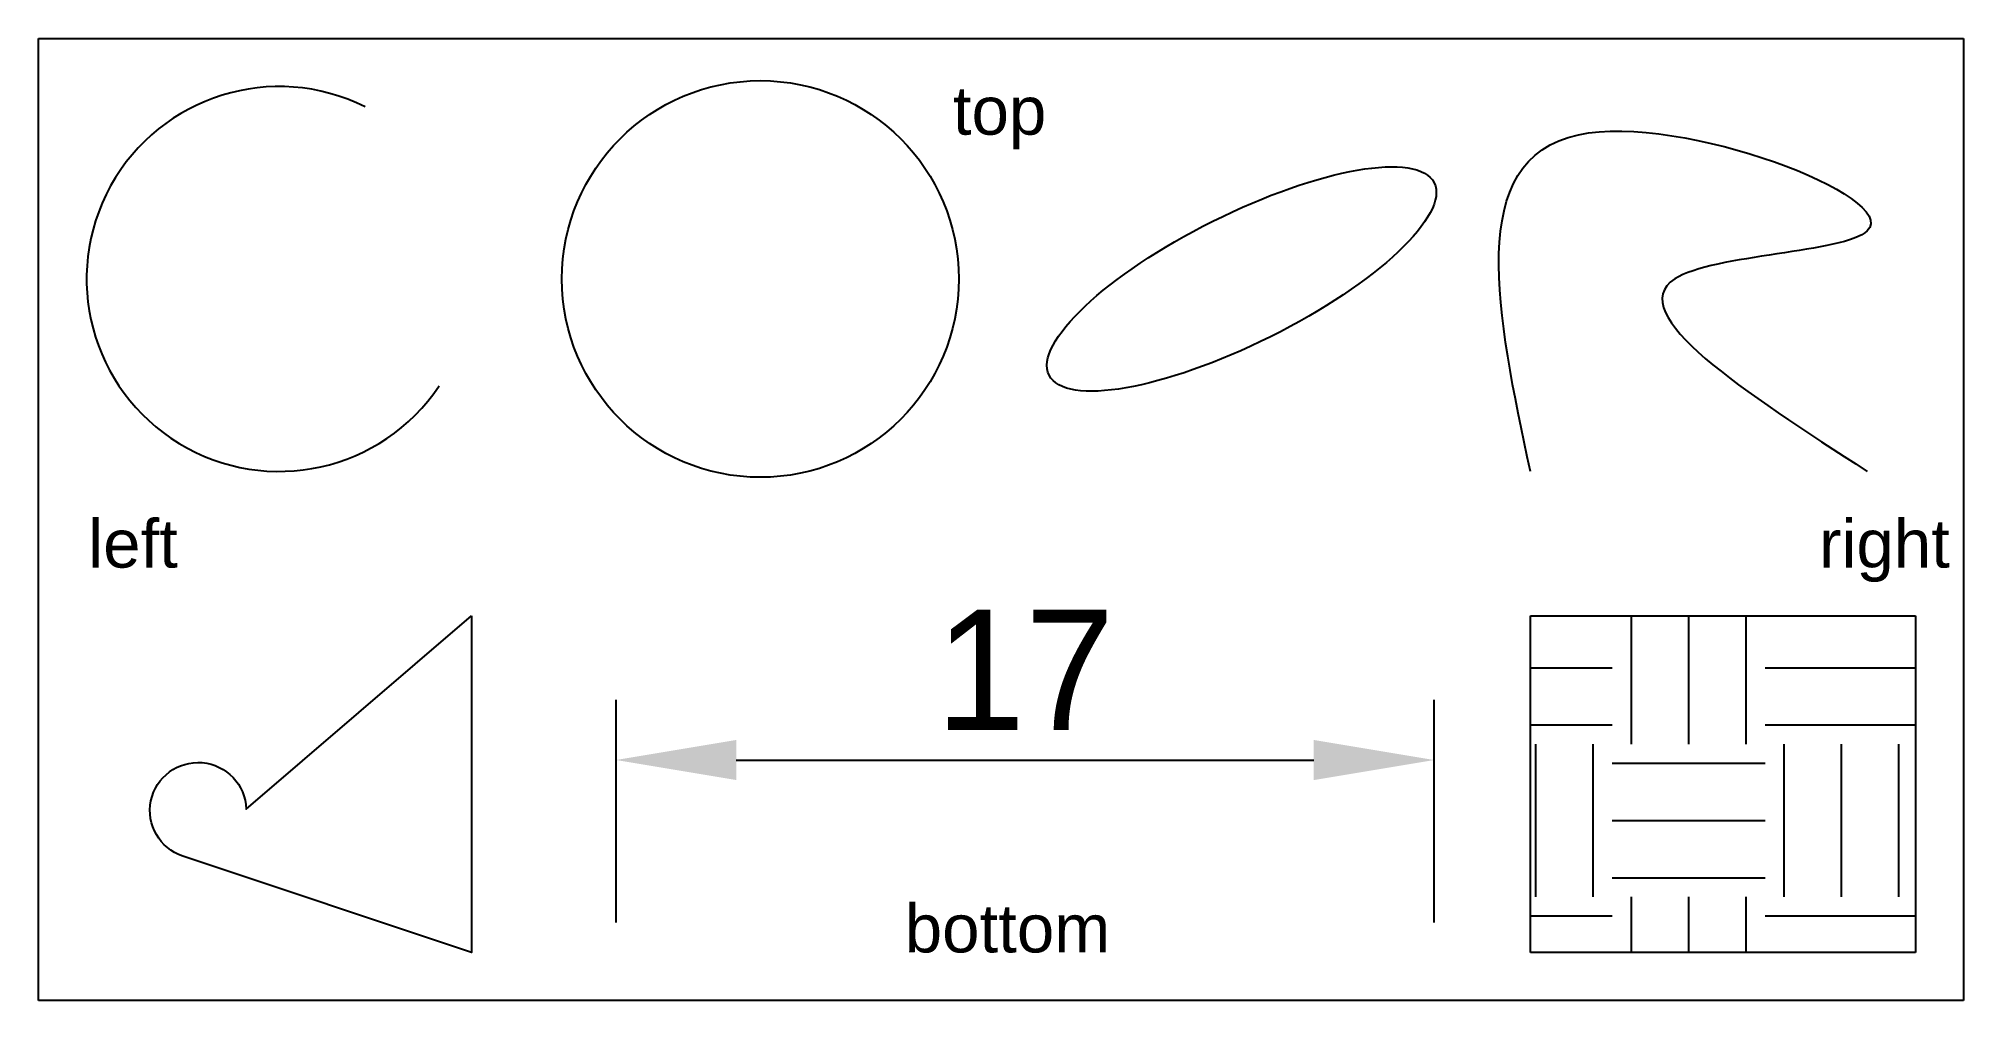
# Model space of a CAD drawing. Header units: millimetres. Extents: x -20 to 20, y 80 to 100.
import ezdxf

# ---------------------------------------------------------------- set-up
doc = ezdxf.new("R2010")
doc.units = ezdxf.units.MM
doc.layers.get('0').update_dxf_attribs({"lineweight": 25, "true_color": 0xffffff})
doc.styles.add('textstyle0', font='')
doc.styles.add('textstyle1', font='')
doc.styles.add('textstyle2', font='')
doc.styles.add('textstyle3', font='')
doc.styles.get('textstyle0').set_extended_font_data('Arial')
doc.styles.get('textstyle1').set_extended_font_data('Arial')
doc.styles.get('textstyle2').set_extended_font_data('Arial')
doc.styles.get('textstyle3').set_extended_font_data('Arial')
doc.dimstyles.new('QCADDimStyle', dxfattribs={"dimtxt": 2.5, "dimasz": 2.5, "dimexe": 1.25, "dimexo": 0.625, "dimtad": 1, "dimtoh": 1, "dimdec": 4, "dimzin": 0, "dimdsep": 46, "dimtxsty": 'Standard', "dimcen": 0.09, "dimadec": 0, "dimazin": 0, "dimtfac": 1, "dimtdec": 4, "dimtofl": 0, "dimtmove": 0, "dimatfit": 3, "dimfxl": 1, "dimtolj": 1, "dimtzin": 0, "dimarcsym": 0})

# ---------------------------------------------------------------- blocks, each defined once
blk = doc.blocks.new('*D1')
at = {"color": 0, "lineweight": -2}
for p, q in [((-8, 81.625), (-8, 86.25)), ((9, 81.625), (9, 86.25)), ((-5.5, 85), (6.5, 85))]:
    blk.add_line(p, q, dxfattribs=at)
at = {"color": 0}
for points in [[(-5.5, 85.417), (-5.5, 84.583), (-8, 85)], [(6.5, 84.583), (6.5, 85.417), (9, 85)]]:
    blk.add_solid(points, dxfattribs=at)
at = {"layer": 'Defpoints', "color": 0}
for p in [(9, 85), (-8, 81), (9, 81)]:
    blk.add_point(p, dxfattribs=at)
at = {"color": 0, "insert": (0.5, 86.875), "char_height": 2.5, "attachment_point": 5}
blk.add_mtext('\\A1;17', dxfattribs=at)

msp = doc.modelspace()

# ---------------------------------------------------------------- hatches: boundary and pattern name
h = msp.add_hatch()
h.set_pattern_fill('EARTH', color=256, scale=0.5, style=0)
h.paths.add_polyline_path([(11, 88), (19, 88), (19, 81), (11, 81)], flags=0)

# ---------------------------------------------------------------- linework, layer by layer
for p, q in [((-20, 100), (20, 100)), ((-20, 80), (-20, 100)), ((20, 100), (20, 80)), ((11, 88), (19, 88)), ((11, 81), (11, 88)), ((19, 88), (19, 81)), ((19, 81), (11, 81)), ((20, 80), (-20, 80))]:
    msp.add_line(p, q)
msp.add_lwpolyline([(-11, 88), (-11, 81), (-17, 83, -1.91729128), (-15.68424, 83.97915)], format="xyb", close=True)
msp.add_circle((-5, 95), 4.12311)
msp.add_arc((-15, 95), 4, 63.434949, 326.309932)
msp.add_ellipse((5, 95), major_axis=(4, 2), ratio=0.3)
msp.add_open_spline([(11, 91), (10.30827, 94.24779), (8.99785, 100.4005), (21.71739, 95.57098), (11.05012, 95.48874), (15.4532, 92.64491), (18, 91)], degree=3, knots=[0, 0, 0, 0, 7.07106781, 13.39562313, 17.51872876, 23.17558301, 23.17558301, 23.17558301, 23.17558301])

# ---------------------------------------------------------------- texts
at = {"char_height": 1, "attachment_point": 1}
for s, insert, style in [('top', (-1, 99), 'textstyle2'), ('left', (-18.96661, 90), 'textstyle0'), ('right', (17, 90), 'textstyle1'), ('bottom', (-2, 82), 'textstyle3')]:
    msp.add_mtext(s, dxfattribs=dict(at, insert=insert, style=style))

# ---------------------------------------------------------------- dimensions: what is measured, and where the dimension line sits
dim = msp.add_aligned_dim(p1=(-8, 81), p2=(9, 81), distance=4, dimstyle='QCADDimStyle', override={"dimtxt": 2.5, "dimasz": 2.5, "dimexe": 1.25, "dimexo": 0.625, "dimgap": 0.625, "dimzin": 8, "dimclrd": 0, "dimclre": 0, "dimclrt": 0, "dimazin": 3, "dimtmove": 2})
dim.commit()
dim.dimension.update_dxf_attribs({"geometry": '*D1', "text_midpoint": (0.5, 86.875)})

doc.saveas('drawing.dxf')
